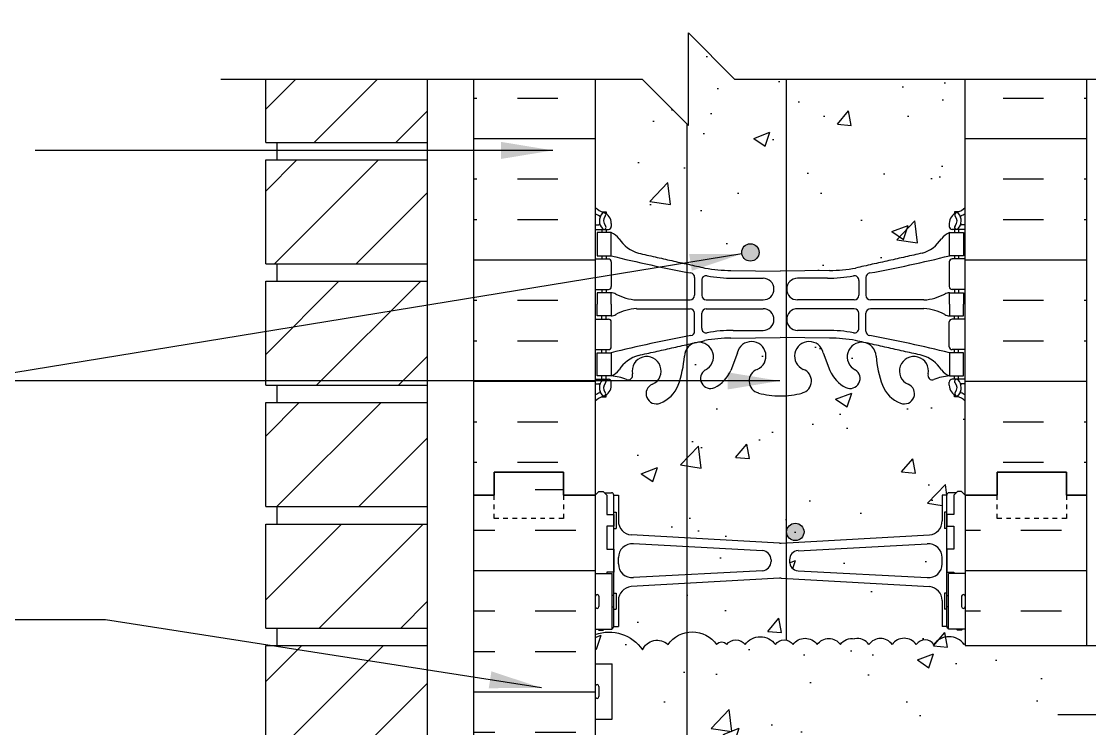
# Model space of a CAD drawing. Header units: inches. Extents: x 233.6 to 287.6, y 88.4 to 176.2.
# Drawn here: x 246.03 to 269.12, y 145.17 to 160.47 of the extents above; entities that cross this region are included whole.
import ezdxf

# ---------------------------------------------------------------- set-up
doc = ezdxf.new("R2010")
doc.units = ezdxf.units.IN
doc.header["$LTSCALE"] = 0.5
doc.header["$MEASUREMENT"] = 0
doc.linetypes.add('DASHED2', pattern=[0.375, 0.25, -0.125])
for name, color, linetype in [('HATCH', 12, 'Continuous'), ('line25', 2, 'Continuous'), ('LINE3', 3, 'Continuous'), ('LINE50', 5, 'Continuous'), ('LINE9', 9, 'Continuous'), ('TEXT', 4, 'Continuous'), ('Web_Edge', 9, 'Continuous')]:
    doc.layers.add(name, color=color, linetype=linetype)
doc.styles.add('DIM', font='romans.shx', dxfattribs={"width": 0.7})
doc.styles.get("Standard").update_dxf_attribs({"font": 'romans.shx', "height": 0.75})
doc.linetypes.add('STEEL', pattern='A,0.5,-0.2,["X",Standard,S=0.1,R=0,X=-0.1,Y=-0.05],-0.1', length=0.8)
doc.dimstyles.new('ext_12', dxfattribs={"dimscale": 12, "dimtxt": 0.09375, "dimasz": 0.09375, "dimexe": 0.09375, "dimexo": 0.0625, "dimgap": 0.0625, "dimtad": 1, "dimdec": 1, "dimzin": 2, "dimdsep": 46, "dimlunit": 4, "dimtxsty": 'DIM', "dimcen": 0.09, "dimdle": 0.09375, "dimclrt": 4, "dimadec": 0, "dimazin": 0, "dimtfac": 1, "dimtdec": 1, "dimtmove": 2, "dimatfit": 3, "dimfxl": 1, "dimfrac": 2, "dimtolj": 1, "dimtzin": 0, "dimarcsym": 0})

msp = doc.modelspace()

# ---------------------------------------------------------------- hatches: boundary and pattern name
at = {"layer": 'HATCH'}
h = msp.add_hatch(dxfattribs=at)
h.set_pattern_fill('ANSI31', color=256, scale=10, style=0)
h.set_pattern_definition([(45, (252.7992, 168.896), (-0.883883, 0.883883), [])])
h.paths.add_polyline_path([(254.812, 170.292), (251.312, 170.292), (251.312, 168.042), (254.812, 168.042)])
h.paths.add_polyline_path([(254.812, 172.917), (251.312, 172.917), (251.312, 170.667), (254.812, 170.667)])
h.paths.add_polyline_path([(254.812, 157.475), (251.312, 157.475), (251.312, 155.225), (254.812, 155.225)])
h.paths.add_polyline_path([(254.812, 154.85), (251.312, 154.85), (251.312, 152.6), (254.812, 152.6)])
h.paths.add_polyline_path([(254.812, 152.225), (251.312, 152.225), (251.312, 149.975), (254.812, 149.975)])
h.paths.add_polyline_path([(254.812, 159.221), (251.312, 159.221), (251.312, 157.85), (254.812, 157.85)])
h.paths.add_polyline_path([(254.812, 162.417), (251.312, 162.417), (251.312, 161.721), (254.812, 161.721)])
h.paths.add_polyline_path([(254.812, 165.042), (251.312, 165.042), (251.312, 162.792), (254.812, 162.792)])
h.paths.add_polyline_path([(254.812, 167.667), (252.84, 167.667), (251.312, 167.667), (251.312, 165.417), (254.812, 165.417)])
h.paths.add_polyline_path([(254.812, 149.6), (251.312, 149.6), (251.312, 147.35), (254.812, 147.35)])
h.paths.add_polyline_path([(254.812, 146.975), (251.312, 146.975), (251.312, 144.725), (254.812, 144.725)])
h.paths.add_polyline_path([(254.812, 144.35), (251.312, 144.35), (251.312, 142.1), (254.812, 142.1)])
h.paths.add_polyline_path([(254.812, 141.725), (251.312, 141.725), (251.312, 139.475), (254.812, 139.475)])
h.paths.add_polyline_path([(254.812, 139.1), (251.312, 139.1), (251.312, 136.85), (254.812, 136.85)])
h.paths.add_polyline_path([(254.812, 123.35), (251.312, 123.35), (251.312, 123.221), (254.812, 123.221)])
h.paths.add_polyline_path([(254.812, 125.975), (251.312, 125.975), (251.312, 123.725), (254.812, 123.725)])
h.paths.add_polyline_path([(254.812, 128.6), (251.312, 128.6), (251.312, 126.35), (254.812, 126.35)])
h.paths.add_polyline_path([(254.812, 131.225), (251.312, 131.225), (251.312, 128.975), (254.812, 128.975)])
h.paths.add_polyline_path([(254.812, 133.85), (251.312, 133.85), (251.312, 131.6), (254.812, 131.6)])
h.paths.add_polyline_path([(254.812, 136.475), (251.312, 136.475), (251.312, 134.225), (254.752, 134.225), (254.812, 134.285)])
h = msp.add_hatch(dxfattribs=at)
h.set_pattern_fill('AR-CONC', color=256, scale=0.5)
h.set_pattern_definition([(50, (0, 0), (3.5863, -0.31376), [0.375, -4.125]), (355, (0, 0), (-0.693757, 3.76096), [0.3, -3.3]), (100.4514, (0.299, -0.026), (2.892544, 3.4472), [0.3187, -3.50571]), (46.1842, (0, 1), (5.336207, -0.827596), [0.5625, -6.1875]), (96.6356, (0.4447, 0.931), (4.67331, 4.87059), [0.47805, -5.25857]), (351.1842, (0, 1), (4.67331, 4.87059), [0.45, -4.95]), (21, (0.5, 0.75), (2.984535, -2.013094), [0.375, -4.125]), (326, (0.5, 0.75), (1.216577, 3.62575), [0.3, -3.3]), (71.4514, (0.7487, 0.5822), (4.201112, 1.612656), [0.3187, -3.50571]), (37.5, (0, 0), (0.0607993, 1.6644693), [0, -3.26, 0, -3.35, 0, -3.3125]), (7.5, (0, 0), (1.315348, 1.972059), [0, -1.91, 0, -3.185, 0, -1.2625]), (327.5, (-1.115, 0), (2.669112, -0.1127744), [0, -1.25, 0, -3.9, 0, -5.175]), (317.5, (-1.615, 0), (2.915931, 0.500525), [0, -1.625, 0, -2.59, 0, -3.675])])
h.paths.add_polyline_path([(266.437, 143.471), (266.437, 144.971), (285.333, 144.971), (285.333, 146.971), (266.437, 146.971), (266.437, 147.023, 0.04026), (266.413, 146.993, 0.520567), (265.759, 146.993, 0.520567), (265.377, 146.993, 0.520567), (264.855, 146.993, 0.520567), (264.354, 146.993, 0.297004), (264.045, 147.118, 0.297004), (263.736, 146.993, 0.520567), (263.235, 146.993, 0.520567), (262.713, 146.993, 0.520567), (262.331, 146.993, 0.520567), (261.677, 146.993, 0.520567), (261.281, 146.993, 0.520567), (261.06, 146.993, 0.520567), (260.01, 146.993, 0.520567), (259.459, 146.876, 0.345037), (258.437, 147.21), (258.437, 146.576), (258.802, 146.576), (258.802, 145.376), (258.437, 145.376), (258.437, 144.626), (258.802, 144.626), (258.802, 143.426), (258.437, 143.426), (258.437, 142.676), (258.802, 142.676), (258.802, 141.596), (258.437, 141.596), (258.437, 140.846), (258.802, 140.846), (258.802, 139.766), (258.437, 139.766), (258.437, 139.016), (258.802, 139.016), (258.802, 137.816), (258.437, 137.816), (258.437, 137.066), (258.802, 137.066), (258.802, 136.585, -0.328601), (259.145, 136.47, -0.520567), (259.647, 136.47, -0.520567), (260.168, 136.47, -0.520567), (260.55, 136.47, -0.520567), (261.204, 136.47, -0.520567), (261.601, 136.47, -0.520567), (261.821, 136.47, -0.520567), (262.872, 136.47, -0.520567), (263.423, 136.352, -0.520567), (264.444, 136.448, -0.520567), (265.465, 136.352, -0.520567), (266.016, 136.47, -0.035013), (266.073, 136.54), (266.073, 137.066), (266.437, 137.066), (266.437, 137.471), (266.437, 138.971)])
edge = h.paths.add_edge_path()
edge.add_arc((266.091, 125.634), 0.5, 46.2109, 66.4218)
edge.add_line((266.291, 126.092), (266.201, 126.092))
edge.add_line((266.201, 126.092), (266.201, 126.134))
edge.add_arc((266.341, 126.341), 0.25, 180, 235.9442, ccw=False)
edge.add_line((266.091, 126.341), (266.091, 126.408))
edge.add_arc((266.154, 126.408), 0.0625, 90, 180, ccw=False)
edge.add_line((266.154, 126.471), (266.201, 126.471))
edge.add_line((266.201, 126.471), (266.201, 126.541))
edge.add_line((266.201, 126.541), (266.096, 126.541))
edge.add_arc((266.219, 126.883), 0.364, 214.9775, 250.3387, ccw=False)
edge.add_arc((265.296, 126.272), 0.743, 32.7919, 73.8107)
edge.add_spline(control_points=[(265.503, 126.986), (264.066, 127.307)], knot_values=[0, 0, 1, 1], degree=1, periodic=0)
edge.add_arc((263.509, 124.375), 2.984, 79.2546, 90.0995)
edge.add_line((263.504, 127.359), (262.437, 127.375))
edge.add_line((262.437, 127.375), (261.371, 127.359))
edge.add_arc((261.366, 124.375), 2.984, 89.9005, 100.7454)
edge.add_spline(control_points=[(260.809, 127.307), (259.372, 126.986)], knot_values=[0, 0, 1, 1], degree=1, periodic=0)
edge.add_arc((259.579, 126.272), 0.743, 106.1893, 147.2081)
edge.add_arc((258.656, 126.883), 0.364, 289.6613, 325.0225, ccw=False)
edge.add_line((258.778, 126.541), (258.673, 126.541))
edge.add_line((258.673, 126.541), (258.673, 126.471))
edge.add_line((258.673, 126.471), (258.721, 126.471))
edge.add_arc((258.721, 126.408), 0.0625, 0, 90, ccw=False)
edge.add_line((258.783, 126.408), (258.783, 126.341))
edge.add_arc((258.533, 126.341), 0.25, 304.0558, 360, ccw=False)
edge.add_line((258.673, 126.134), (258.673, 126.092))
edge.add_line((258.673, 126.092), (258.583, 126.092))
edge.add_arc((258.783, 125.634), 0.5, 113.5782, 133.7891)
edge.add_line((258.437, 125.995), (258.437, 123.221))
edge.add_line((258.437, 123.221), (259.437, 123.221))
edge.add_line((259.437, 123.221), (260.437, 122.221))
edge.add_line((260.437, 122.221), (260.437, 124.221))
edge.add_line((260.437, 124.221), (261.437, 123.221))
edge.add_line((261.437, 123.221), (266.437, 123.221))
edge.add_line((266.437, 123.221), (266.437, 125.995))
h.paths.add_polyline_path([(266.437, 132.221), (266.437, 133.237), (266.357, 133.157), (266.267, 133.157), (266.237, 133.187), (266.087, 133.187, -0.414214), (266.037, 133.237), (265.937, 133.237), (265.937, 133.798, 0.390098), (265.662, 134.097), (262.454, 134.281, 0.020761), (262.437, 134.281, 0.020761), (262.421, 134.281), (259.213, 134.097, 0.390098), (258.937, 133.798), (258.937, 133.237), (258.837, 133.237, -0.414214), (258.787, 133.187), (258.637, 133.187), (258.607, 133.157), (258.517, 133.157), (258.437, 133.237), (258.437, 132.221), (258.437, 130.187, 0.088416), (258.583, 130.09), (258.673, 130.09), (258.673, 130.048, -0.249069), (258.783, 129.841), (258.783, 129.773, -0.414214), (258.721, 129.711), (258.673, 129.711), (258.673, 129.641), (258.778, 129.641, 0.087457), (259.116, 129.72, -0.638777), (259.24, 129.596, 2.087231), (259.674, 129.821, -1), (259.838, 130.229, -0.21345), (260.23, 129.84, -0.068226), (260.366, 129.212, 1.753171), (260.817, 129.509, -0.940793), (261.02, 129.892, -0.173075), (261.366, 129.526), (261.509, 129.139, 1.612474), (261.94, 129.498, -0.734872), (261.963, 130.009, -0.068475), (262.437, 130.071, -0.068475), (262.912, 130.009, -0.734872), (262.935, 129.498, 1.612474), (263.366, 129.139), (263.509, 129.526, -0.173075), (263.855, 129.892, -0.940793), (264.058, 129.509, 1.753171), (264.509, 129.212, -0.068226), (264.645, 129.84, -0.21345), (265.037, 130.229, -1), (265.201, 129.821, 2.087231), (265.635, 129.596, -0.638777), (265.759, 129.72, 0.087457), (266.096, 129.641), (266.201, 129.641), (266.201, 129.711), (266.154, 129.711, -0.414214), (266.091, 129.773), (266.091, 129.841, -0.249069), (266.201, 130.048), (266.201, 130.09), (266.291, 130.09, 0.088416), (266.437, 130.187)])
h.paths.add_polyline_path([(262.054, 134.874), (259.262, 135.023, 0.438748), (258.937, 134.724), (258.937, 134.59, 0.438748), (259.262, 134.291), (262.054, 134.44, 0.390098), (262.237, 134.639), (262.237, 134.675, 0.390098)])
h.paths.add_polyline_path([(265.937, 136.077), (266.037, 136.077, -0.327813), (266.073, 136.125), (266.073, 136.54, 0.035013), (266.016, 136.47, 0.520567), (265.465, 136.352, 0.520567), (264.444, 136.448, 0.520567), (263.423, 136.352, 0.520567), (262.872, 136.47, 0.520567), (261.821, 136.47, 0.520567), (261.601, 136.47, 0.520567), (261.204, 136.47, 0.520567), (260.55, 136.47, 0.520567), (260.168, 136.47, 0.520567), (259.647, 136.47, 0.520567), (259.145, 136.47, 0.328601), (258.802, 136.585), (258.802, 136.125, -0.327813), (258.837, 136.077), (258.937, 136.077), (258.937, 135.516, 0.390098), (259.213, 135.217), (262.421, 135.033, 0.020761), (262.437, 135.033, 0.020761), (262.454, 135.033), (265.662, 135.217, 0.390098), (265.937, 135.516)])
h.paths.add_polyline_path([(265.937, 134.724, 0.438748), (265.613, 135.023), (262.821, 134.874, 0.390098), (262.637, 134.675), (262.637, 134.639, 0.390098), (262.821, 134.44), (265.613, 134.291, 0.438748), (265.937, 134.59)])
h.paths.add_polyline_path([(265.937, 147.947, 0.390098), (265.662, 148.246), (262.454, 148.43, 0.020761), (262.437, 148.43, 0.020761), (262.421, 148.43), (259.213, 148.246, 0.390098), (258.937, 147.947), (258.937, 147.386), (258.837, 147.386, -0.327813), (258.802, 147.338), (258.802, 147.326), (258.628, 147.326), (258.607, 147.306), (258.517, 147.306), (258.497, 147.326), (258.437, 147.326), (258.437, 147.21, -0.345037), (259.459, 146.876, -0.520567), (260.01, 146.993, -0.520567), (261.06, 146.993, -0.520567), (261.281, 146.993, -0.520567), (261.677, 146.993, -0.520567), (262.331, 146.993, -0.520567), (262.713, 146.993, -0.520567), (263.235, 146.993, -0.520567), (263.736, 146.993, -0.297004), (264.045, 147.118, -0.297004), (264.354, 146.993, -0.520567), (264.855, 146.993, -0.520567), (265.377, 146.993, -0.520567), (265.759, 146.993, -0.520567), (266.413, 146.993, -0.04026), (266.437, 147.023), (266.437, 147.326), (266.378, 147.326), (266.357, 147.306), (266.267, 147.306), (266.247, 147.326), (266.073, 147.326), (266.073, 147.338, -0.327813), (266.037, 147.386), (265.937, 147.386)])
h.paths.add_polyline_path([(262.237, 148.788, -0.390098), (262.054, 148.589), (259.262, 148.44, -0.438748), (258.937, 148.739), (258.937, 148.873, -0.438748), (259.262, 149.172), (262.054, 149.023, -0.390098), (262.237, 148.824)])
h.paths.add_polyline_path([(265.937, 148.739), (265.937, 148.873, 0.438748), (265.613, 149.172), (262.821, 149.023, 0.390098), (262.637, 148.824), (262.637, 148.788, 0.390098), (262.821, 148.589), (265.613, 148.44, 0.438748)])
h.paths.add_polyline_path([(265.937, 150.226), (266.037, 150.226, -0.414214), (266.087, 150.276), (266.237, 150.276), (266.267, 150.306), (266.357, 150.306), (266.437, 150.226), (266.437, 152.256, 0.088416), (266.291, 152.353), (266.201, 152.353), (266.201, 152.395, -0.249069), (266.091, 152.602), (266.091, 152.669, -0.414214), (266.154, 152.732), (266.201, 152.732), (266.201, 152.802), (266.096, 152.802, 0.087457), (265.759, 152.723, -0.638777), (265.635, 152.847, 2.087231), (265.201, 152.622, -1), (265.037, 152.213, -0.21345), (264.645, 152.603, -0.068226), (264.509, 153.23, 1.753171), (264.058, 152.934, -0.940793), (263.855, 152.551, -0.173075), (263.509, 152.917), (263.366, 153.304, 1.612474), (262.935, 152.945, -0.734872), (262.912, 152.433, -0.068475), (262.437, 152.371, -0.068475), (261.963, 152.433, -0.734872), (261.94, 152.945, 1.612474), (261.509, 153.304), (261.366, 152.917, -0.173075), (261.02, 152.551, -0.940793), (260.817, 152.934, 1.753171), (260.366, 153.23, -0.068226), (260.23, 152.603, -0.21345), (259.838, 152.213, -1), (259.674, 152.622, 2.087231), (259.24, 152.847, -0.638777), (259.116, 152.723, 0.087457), (258.778, 152.802), (258.673, 152.802), (258.673, 152.732), (258.721, 152.732, -0.414214), (258.783, 152.669), (258.783, 152.602, -0.249069), (258.673, 152.395), (258.673, 152.353), (258.583, 152.353, 0.088416), (258.437, 152.256), (258.437, 150.226), (258.517, 150.306), (258.607, 150.306), (258.637, 150.276), (258.787, 150.276, -0.414214), (258.837, 150.226), (258.937, 150.226), (258.937, 149.665, 0.390098), (259.213, 149.366), (262.421, 149.182, 0.020761), (262.437, 149.182, 0.020761), (262.454, 149.182), (265.662, 149.366, 0.390098), (265.937, 149.665)])
edge = h.paths.add_edge_path()
edge.add_line((266.437, 159.221), (261.451, 159.221))
edge.add_line((261.451, 159.221), (260.451, 160.221))
edge.add_line((260.451, 160.221), (260.451, 158.221))
edge.add_line((260.451, 158.221), (259.451, 159.221))
edge.add_line((259.451, 159.221), (258.437, 159.221))
edge.add_line((258.437, 159.221), (258.437, 156.448))
edge.add_arc((258.783, 156.809), 0.5, 226.2109, 246.4218)
edge.add_line((258.583, 156.351), (258.673, 156.351))
edge.add_line((258.673, 156.351), (258.673, 156.309))
edge.add_arc((258.533, 156.102), 0.25, 0, 55.9442, ccw=False)
edge.add_line((258.783, 156.102), (258.783, 156.034))
edge.add_arc((258.721, 156.034), 0.0625, -90, 0, ccw=False)
edge.add_line((258.721, 155.972), (258.673, 155.972))
edge.add_line((258.673, 155.972), (258.673, 155.902))
edge.add_line((258.673, 155.902), (258.778, 155.902))
edge.add_arc((258.656, 155.559), 0.364, 34.9775, 70.3387, ccw=False)
edge.add_arc((259.579, 156.171), 0.743, 212.7919, 253.8107)
edge.add_spline(control_points=[(259.372, 155.457), (260.809, 155.136)], knot_values=[0, 0, 1, 1], degree=1, periodic=0)
edge.add_arc((261.366, 158.068), 2.984, 259.2546, 270.0995)
edge.add_line((261.371, 155.084), (262.437, 155.068))
edge.add_line((262.437, 155.068), (263.504, 155.084))
edge.add_arc((263.509, 158.068), 2.984, 269.9005, 280.7454)
edge.add_spline(control_points=[(264.066, 155.136), (265.503, 155.457)], knot_values=[0, 0, 1, 1], degree=1, periodic=0)
edge.add_arc((265.296, 156.171), 0.743, 286.1893, 327.2081)
edge.add_arc((266.219, 155.559), 0.364, 109.6613, 145.0225, ccw=False)
edge.add_line((266.096, 155.902), (266.201, 155.902))
edge.add_line((266.201, 155.902), (266.201, 155.972))
edge.add_line((266.201, 155.972), (266.154, 155.972))
edge.add_arc((266.154, 156.034), 0.0625, 180, 270, ccw=False)
edge.add_line((266.091, 156.034), (266.091, 156.102))
edge.add_arc((266.341, 156.102), 0.25, 124.0558, 180, ccw=False)
edge.add_line((266.201, 156.309), (266.201, 156.351))
edge.add_line((266.201, 156.351), (266.291, 156.351))
edge.add_arc((266.091, 156.809), 0.5, 293.5782, 313.7891)
edge.add_line((266.437, 156.448), (266.437, 159.221))
edge = h.paths.add_edge_path()
edge.add_arc((266.091, 164.638), 0.5, 46.2109, 66.4218)
edge.add_line((266.291, 165.096), (266.201, 165.096))
edge.add_line((266.201, 165.096), (266.201, 165.138))
edge.add_arc((266.341, 165.345), 0.25, 180, 235.9442, ccw=False)
edge.add_line((266.091, 165.345), (266.091, 165.412))
edge.add_arc((266.154, 165.412), 0.0625, 90, 180, ccw=False)
edge.add_line((266.154, 165.475), (266.201, 165.475))
edge.add_line((266.201, 165.475), (266.201, 165.545))
edge.add_line((266.201, 165.545), (266.096, 165.545))
edge.add_arc((266.219, 165.888), 0.364, 214.9775, 250.3387, ccw=False)
edge.add_arc((265.296, 165.276), 0.743, 32.7919, 73.8107)
edge.add_spline(control_points=[(265.503, 165.99), (264.066, 166.311)], knot_values=[0, 0, 1, 1], degree=1, periodic=0)
edge.add_arc((263.509, 163.379), 2.984, 79.2546, 90.0995)
edge.add_line((263.504, 166.363), (262.437, 166.379))
edge.add_line((262.437, 166.379), (261.371, 166.363))
edge.add_arc((261.366, 163.379), 2.984, 89.9005, 100.7454)
edge.add_spline(control_points=[(260.809, 166.311), (259.372, 165.99)], knot_values=[0, 0, 1, 1], degree=1, periodic=0)
edge.add_arc((259.579, 165.276), 0.743, 106.1893, 147.2081)
edge.add_arc((258.656, 165.888), 0.364, 289.6613, 325.0225, ccw=False)
edge.add_line((258.778, 165.545), (258.673, 165.545))
edge.add_line((258.673, 165.545), (258.673, 165.475))
edge.add_line((258.673, 165.475), (258.721, 165.475))
edge.add_arc((258.721, 165.412), 0.0625, 0, 90, ccw=False)
edge.add_line((258.783, 165.412), (258.783, 165.345))
edge.add_arc((258.533, 165.345), 0.25, 304.0558, 360, ccw=False)
edge.add_line((258.673, 165.138), (258.673, 165.096))
edge.add_line((258.673, 165.096), (258.583, 165.096))
edge.add_arc((258.783, 164.638), 0.5, 113.5782, 133.7891)
edge.add_line((258.437, 164.999), (258.437, 161.721))
edge.add_line((258.437, 161.721), (259.451, 161.721))
edge.add_line((259.451, 161.721), (260.451, 160.721))
edge.add_line((260.451, 160.721), (260.451, 162.721))
edge.add_line((260.451, 162.721), (261.451, 161.721))
edge.add_line((261.451, 161.721), (266.437, 161.721))
edge.add_line((266.437, 161.721), (266.437, 164.999))
h.paths.add_polyline_path([(266.437, 169.819, 0.259173), (265.986, 169.599, 0.520567), (265.486, 169.599, 0.520567), (265.099, 169.599, 0.336749), (264.437, 169.705, 0.336749), (263.776, 169.599, 0.520567), (263.389, 169.599, 0.520567), (262.889, 169.599, 0.520567), (262.042, 169.599, 0.520567), (261.76, 169.599, 0.520567), (260.865, 169.599, 0.520567), (260.126, 169.599, 0.520567), (259.433, 169.599, 0.520567), (259.212, 169.599, 0.321585), (258.437, 169.625), (258.437, 169.191, 0.088416), (258.583, 169.094), (258.673, 169.094), (258.673, 169.052, -0.249069), (258.783, 168.845), (258.783, 168.777, -0.414214), (258.721, 168.715), (258.673, 168.715), (258.673, 168.645), (258.778, 168.645, 0.087457), (259.116, 168.724, -0.638777), (259.24, 168.6, 2.087231), (259.674, 168.825, -1), (259.838, 169.234, -0.21345), (260.23, 168.844, -0.068226), (260.366, 168.216, 1.753171), (260.817, 168.513, -0.940793), (261.02, 168.896, -0.173075), (261.366, 168.53), (261.509, 168.143, 1.612474), (261.94, 168.502, -0.734872), (261.963, 169.013, -0.068475), (262.437, 169.076, -0.068475), (262.912, 169.013, -0.734872), (262.935, 168.502, 1.612474), (263.366, 168.143), (263.509, 168.53, -0.173075), (263.855, 168.896, -0.940793), (264.058, 168.513, 1.753171), (264.509, 168.216, -0.068226), (264.645, 168.844, -0.21345), (265.037, 169.234, -1), (265.201, 168.825, 2.087231), (265.635, 168.6, -0.638777), (265.759, 168.724, 0.087457), (266.096, 168.645), (266.201, 168.645), (266.201, 168.715), (266.154, 168.715, -0.414214), (266.091, 168.777), (266.091, 168.845, -0.249069), (266.201, 169.052), (266.201, 169.094), (266.291, 169.094, 0.088416), (266.437, 169.191)])
h = msp.add_hatch(dxfattribs=at)
h.set_pattern_fill('INSUL', color=256, scale=7, style=0)
h.set_pattern_definition([(0, (267.254, 155.311), (0, 2.625), []), (0, (267.254, 156.186), (0, 2.625), [0.875, -0.875]), (0, (267.254, 157.061), (0, 2.625), [0.875, -0.875])])
h.paths.add_polyline_path([(269.062, 159.221), (266.437, 159.221), (266.437, 150.221), (267.125, 150.221), (267.125, 150.721), (268.625, 150.721), (268.625, 150.221), (269.062, 150.221)])
h.paths.add_polyline_path([(258.437, 159.221), (255.812, 159.221), (255.812, 150.221), (256.25, 150.221), (256.25, 150.721), (257.75, 150.721), (257.75, 150.221), (258.433, 150.221), (258.437, 150.226)])
h = msp.add_hatch(dxfattribs=at)
h.set_pattern_fill('INSUL', color=256, scale=7, style=0)
h.set_pattern_definition([(0, (267.6392, 148.593), (0, 2.625), []), (0, (267.6392, 149.468), (0, 2.625), [0.875, -0.875]), (0, (267.6392, 150.343), (0, 2.625), [0.875, -0.875])])
h.paths.add_polyline_path([(267.125, 149.721), (267.125, 150.221), (266.437, 150.221), (266.437, 146.971), (269.062, 146.971), (269.062, 150.221), (268.625, 150.221), (268.625, 149.721)])
h.paths.add_polyline_path([(266.437, 132.221), (267.125, 132.221), (267.125, 132.721), (268.625, 132.721), (268.625, 132.221), (269.062, 132.221), (269.062, 137.471), (266.437, 137.471)])
h.paths.add_polyline_path([(255.812, 132.221), (256.25, 132.221), (256.25, 132.721), (257.75, 132.721), (257.75, 132.221), (258.437, 132.221), (258.437, 150.221), (257.75, 150.221), (257.75, 150.721), (256.25, 150.721), (256.25, 150.221), (255.812, 150.221)])
at = {"layer": 'LINE3'}
for points in [[(261.978, 155.473, 1), (261.603, 155.473, 1)], [(262.95, 149.429, 1), (262.575, 149.429, 1)]]:
    msp.add_hatch(color=256, dxfattribs=at).paths.add_polyline_path(points)

# ---------------------------------------------------------------- linework, layer by layer
at = {"layer": 'HATCH'}
for points in [[(258.437, 147.21, -0.345037), (259.459, 146.876, -0.520567), (260.01, 146.993, -0.520567), (261.06, 146.993, -0.520567), (261.281, 146.993, -0.520567), (261.677, 146.993, -0.520567), (262.331, 146.993, -0.520567), (262.713, 146.993, -0.520567), (263.235, 146.993, -0.520567), (263.736, 146.993, -0.297004), (264.045, 147.118)], [(266.437, 147.023, 0.04026), (266.413, 146.993, 0.520567), (265.759, 146.993, 0.520567), (265.377, 146.993, 0.520567), (264.855, 146.993, 0.520567), (264.354, 146.993, 0.297004), (264.045, 147.118)]]:
    msp.add_lwpolyline(points, format="xyb", dxfattribs=at)
at = {"layer": 'line25'}
for p, q in [((251.312, 157.85), (251.312, 159.221)), ((254.812, 131.475), (254.812, 159.221)), ((258.437, 159.221), (258.437, 150.221)), ((266.437, 150.221), (266.437, 159.221)), ((251.312, 157.85), (254.812, 157.85)), ((251.562, 157.475), (251.562, 157.85)), ((251.312, 157.475), (254.812, 157.475)), ((251.312, 155.225), (251.312, 157.475)), ((251.312, 155.225), (254.812, 155.225)), ((251.562, 154.85), (251.562, 155.225)), ((251.312, 154.85), (254.812, 154.85)), ((251.312, 152.6), (251.312, 154.85)), ((251.312, 152.6), (254.812, 152.6)), ((251.562, 152.225), (251.562, 152.6)), ((251.312, 152.225), (254.812, 152.225)), ((251.312, 149.975), (251.312, 152.225)), ((258.437, 150.221), (258.437, 132.221)), ((266.437, 150.221), (266.437, 146.971)), ((251.312, 149.975), (254.812, 149.975)), ((251.562, 149.6), (251.562, 149.975)), ((251.312, 149.6), (254.812, 149.6)), ((251.312, 147.35), (251.312, 149.6)), ((258.437, 148.526), (258.802, 148.526)), ((258.802, 147.326), (258.802, 148.526)), ((266.437, 148.526), (266.073, 148.526)), ((266.073, 147.326), (266.073, 148.526)), ((251.312, 147.35), (254.812, 147.35)), ((251.562, 146.975), (251.562, 147.35)), ((258.437, 147.326), (258.802, 147.326)), ((266.437, 147.326), (266.073, 147.326)), ((251.312, 146.975), (254.812, 146.975)), ((251.312, 144.725), (251.312, 146.975)), ((266.437, 146.971), (285.333, 146.971)), ((258.437, 146.576), (258.802, 146.576)), ((258.802, 145.376), (258.802, 146.576)), ((258.437, 145.376), (258.802, 145.376))]:
    msp.add_line(p, q, dxfattribs=at)
at = {"layer": 'LINE3'}
for p, q in [((262.566, 159.221), (262.566, 147.089)), ((260.414, 158.258), (260.414, 122.245))]:
    msp.add_line(p, q, dxfattribs=at)
at = {"layer": 'LINE3', "linetype": 'STEEL'}
msp.add_line((285.333, 145.471), (268.437, 145.471), dxfattribs=at)
at = {"layer": 'LINE3'}
for centre in [(261.791, 155.473), (262.762, 149.429)]:
    msp.add_circle(centre, 0.188, dxfattribs=at)
at = {"layer": 'LINE50'}
for p, q in [((255.812, 150.221), (255.812, 159.221)), ((269.062, 150.221), (269.062, 159.221)), ((255.812, 132.221), (255.812, 150.221)), ((269.062, 146.971), (269.062, 150.221))]:
    msp.add_line(p, q, dxfattribs=at)
for points in [[(255.812, 150.221), (256.25, 150.221), (256.25, 150.721), (257.75, 150.721), (257.75, 150.221), (258.437, 150.221)], [(258.437, 150.221), (257.75, 150.221), (257.75, 150.721), (256.25, 150.721), (256.25, 150.221), (255.812, 150.221)], [(269.062, 150.221), (268.625, 150.221), (268.625, 150.721), (267.125, 150.721), (267.125, 150.221), (266.437, 150.221)], [(266.437, 150.221), (267.125, 150.221), (267.125, 150.721), (268.625, 150.721), (268.625, 150.221), (269.062, 150.221)]]:
    msp.add_lwpolyline(points, dxfattribs=at)
at = {"layer": 'LINE9'}
for p, q in [((260.451, 158.221), (260.451, 160.221)), ((261.451, 159.221), (260.451, 160.221)), ((250.34, 159.221), (259.451, 159.221)), ((259.451, 159.221), (260.451, 158.221)), ((261.451, 159.221), (270.562, 159.221)), ((258.437, 150.226), (258.517, 150.306)), ((258.517, 150.306), (258.607, 150.306)), ((258.687, 150.226), (258.607, 150.306)), ((258.637, 150.276), (258.787, 150.276)), ((258.687, 150.276), (258.787, 150.276)), ((258.687, 150.226), (258.687, 149.806)), ((258.837, 150.226), (258.937, 150.226)), ((258.837, 147.386), (258.837, 150.226)), ((258.837, 150.206), (258.837, 150.206)), ((258.937, 150.226), (258.937, 149.665)), ((265.937, 150.226), (265.937, 149.665)), ((266.037, 150.226), (265.937, 150.226)), ((266.037, 147.386), (266.037, 150.226)), ((266.037, 150.206), (266.037, 150.206)), ((266.187, 150.276), (266.087, 150.276)), ((266.237, 150.276), (266.087, 150.276)), ((266.187, 150.226), (266.267, 150.306)), ((266.187, 150.226), (266.187, 149.806)), ((266.357, 150.306), (266.267, 150.306)), ((266.437, 150.226), (266.357, 150.306)), ((258.837, 149.856), (258.887, 149.856)), ((258.887, 149.856), (258.887, 149.506)), ((266.037, 149.856), (265.987, 149.856)), ((265.987, 149.856), (265.987, 149.506)), ((258.687, 149.556), (258.687, 149.056)), ((258.837, 149.506), (258.887, 149.506)), ((266.037, 149.506), (265.987, 149.506)), ((266.187, 149.556), (266.187, 149.056)), ((262.421, 149.182), (259.213, 149.366)), ((262.454, 149.182), (265.662, 149.366)), ((262.054, 149.023), (259.262, 149.172)), ((262.821, 149.023), (265.613, 149.172)), ((258.937, 148.739), (258.937, 148.873)), ((262.237, 148.824), (262.237, 148.788)), ((262.637, 148.824), (262.637, 148.788)), ((265.937, 148.739), (265.937, 148.873)), ((258.687, 148.556), (258.687, 148.526)), ((262.054, 148.589), (259.262, 148.44)), ((262.821, 148.589), (265.613, 148.44)), ((266.187, 148.556), (266.187, 148.526)), ((262.421, 148.43), (259.213, 148.246)), ((262.454, 148.43), (265.662, 148.246)), ((258.437, 148.036), (258.437, 147.816)), ((258.477, 148.076), (258.477, 148.076)), ((258.517, 148.036), (258.517, 147.816)), ((258.837, 148.106), (258.887, 148.106)), ((258.887, 148.106), (258.887, 147.756)), ((265.987, 148.106), (265.987, 147.756)), ((266.037, 148.106), (265.987, 148.106)), ((266.357, 148.036), (266.357, 147.816)), ((266.397, 148.076), (266.397, 148.076)), ((266.437, 148.036), (266.437, 147.816)), ((258.437, 147.981), (258.437, 147.981)), ((258.437, 147.871), (258.437, 147.871)), ((258.937, 147.947), (258.937, 147.386)), ((265.937, 147.947), (265.937, 147.386)), ((266.357, 147.981), (266.357, 147.981)), ((266.357, 147.871), (266.357, 147.871)), ((258.477, 147.776), (258.477, 147.776)), ((258.837, 147.756), (258.887, 147.756)), ((266.037, 147.756), (265.987, 147.756)), ((266.397, 147.776), (266.397, 147.776)), ((258.837, 147.386), (258.937, 147.386)), ((266.037, 147.386), (265.937, 147.386)), ((258.497, 147.326), (258.517, 147.306)), ((258.517, 147.306), (258.607, 147.306)), ((258.628, 147.326), (258.607, 147.306)), ((266.247, 147.326), (266.267, 147.306)), ((266.357, 147.306), (266.267, 147.306)), ((266.378, 147.326), (266.357, 147.306)), ((258.437, 146.086), (258.437, 145.866)), ((258.437, 146.031), (258.437, 146.031)), ((258.477, 146.126), (258.477, 146.126)), ((258.517, 146.086), (258.517, 145.866)), ((258.437, 145.921), (258.437, 145.921)), ((258.477, 145.826), (258.477, 145.826))]:
    msp.add_line(p, q, dxfattribs=at)
at = {"layer": 'LINE9', "linetype": 'DASHED2', "ltscale": 0.15}
for points in [[(257.75, 150.221), (257.75, 150.221), (257.75, 149.721), (256.25, 149.721), (256.25, 150.221), (256.25, 150.221)], [(268.625, 150.221), (268.625, 150.221), (268.625, 149.721), (267.125, 149.721), (267.125, 150.221), (267.125, 150.221)]]:
    msp.add_lwpolyline(points, dxfattribs=at)
at = {"layer": 'LINE9'}
for points in [[(258.687, 149.806), (258.837, 149.806), (258.837, 149.556), (258.687, 149.556)], [(266.187, 149.806), (266.037, 149.806), (266.037, 149.556), (266.187, 149.556)], [(258.687, 149.056), (258.687, 149.056), (258.837, 149.056), (258.837, 148.556), (258.687, 148.556)], [(266.187, 149.056), (266.187, 149.056), (266.037, 149.056), (266.037, 148.556), (266.187, 148.556)], [(258.802, 147.806), (258.837, 147.806), (258.837, 148.056), (258.802, 148.056)], [(266.073, 147.806), (266.037, 147.806), (266.037, 148.056), (266.073, 148.056)]]:
    msp.add_lwpolyline(points, dxfattribs=at)
for centre, radius, start, end in [((258.787, 150.226), 0.05, 0, 90), ((266.087, 150.226), 0.05, 90, 180), ((259.237, 149.665), 0.3, 180, 265.2426), ((265.637, 149.665), 0.3, 274.7574, 0), ((259.237, 148.873), 0.3, 85.2426, 180), ((262.037, 148.824), 0.2, 0, 85.2426), ((262.437, 149.382), 0.2, 265.2426, 270), ((262.437, 149.382), 0.2, 270, 274.7574), ((262.837, 148.824), 0.2, 94.7574, 180), ((265.637, 148.873), 0.3, 0, 94.7574), ((259.237, 148.739), 0.3, 180, 274.7574), ((262.037, 148.788), 0.2, 274.7574, 0), ((262.837, 148.788), 0.2, 180, 265.2426), ((265.637, 148.739), 0.3, 265.2426, 0), ((262.437, 148.23), 0.2, 90, 94.7574), ((262.437, 148.23), 0.2, 85.2426, 90), ((258.477, 148.036), 0.04, 90, 180), ((258.477, 148.036), 0.04, 0, 90), ((259.237, 147.947), 0.3, 94.7574, 180), ((265.637, 147.947), 0.3, 0, 85.2426), ((266.397, 148.036), 0.04, 90, 180), ((266.397, 148.036), 0.04, 0, 90), ((258.477, 147.816), 0.04, 180, 270), ((258.477, 147.816), 0.04, 270, 0), ((266.397, 147.816), 0.04, 180, 270), ((266.397, 147.816), 0.04, 270, 0), ((258.787, 147.386), 0.05, 287.4007, 0), ((266.087, 147.386), 0.05, 180, 252.5993), ((258.477, 146.086), 0.04, 90, 180), ((258.477, 146.086), 0.04, 0, 90), ((258.477, 145.866), 0.04, 180, 270), ((258.477, 145.866), 0.04, 270, 0)]:
    msp.add_arc(centre, radius, start, end, dxfattribs=at)
at = {"layer": 'Web_Edge'}
for p, q in [((258.583, 156.351), (258.673, 156.351)), ((258.673, 156.351), (258.673, 156.309)), ((266.291, 156.351), (266.201, 156.351)), ((266.201, 156.351), (266.201, 156.309)), ((258.437, 156.072), (258.515, 156.072)), ((258.437, 155.972), (258.721, 155.972)), ((258.583, 155.972), (258.583, 155.902)), ((258.673, 155.972), (258.673, 155.902)), ((258.783, 156.102), (258.783, 156.034)), ((266.091, 156.102), (266.091, 156.034)), ((266.437, 155.972), (266.154, 155.972)), ((266.201, 155.972), (266.201, 155.902)), ((266.291, 155.972), (266.291, 155.902)), ((266.437, 156.072), (266.36, 156.072)), ((258.437, 155.332), (258.721, 155.332)), ((258.583, 155.402), (258.583, 155.332)), ((258.673, 155.402), (258.673, 155.332)), ((258.783, 155.269), (258.783, 154.734)), ((266.091, 155.269), (266.091, 154.734)), ((266.437, 155.332), (266.154, 155.332)), ((266.201, 155.402), (266.201, 155.332)), ((266.291, 155.402), (266.291, 155.332)), ((261.371, 155.084), (262.437, 155.068)), ((263.504, 155.084), (262.437, 155.068)), ((260.586, 154.932), (260.586, 154.547)), ((260.738, 154.87), (260.738, 154.547)), ((261.418, 154.916), (262.065, 154.916)), ((263.457, 154.916), (262.81, 154.916)), ((264.137, 154.87), (264.137, 154.547)), ((264.289, 154.932), (264.289, 154.547)), ((258.437, 154.672), (258.721, 154.672)), ((258.583, 154.672), (258.583, 154.602)), ((258.673, 154.672), (258.673, 154.602)), ((266.437, 154.672), (266.154, 154.672)), ((266.201, 154.672), (266.201, 154.602)), ((266.291, 154.672), (266.291, 154.602)), ((259.331, 154.447), (260.486, 154.447)), ((260.838, 154.447), (262.065, 154.447)), ((264.037, 154.447), (262.81, 154.447)), ((265.544, 154.447), (264.389, 154.447)), ((258.583, 154.032), (258.583, 154.102)), ((258.673, 154.032), (258.673, 154.102)), ((259.331, 154.257), (260.486, 154.257)), ((260.586, 153.772), (260.586, 154.157)), ((260.738, 153.834), (260.738, 154.157)), ((260.838, 154.257), (262.065, 154.257)), ((264.037, 154.257), (262.81, 154.257)), ((264.137, 153.834), (264.137, 154.157)), ((264.289, 153.772), (264.289, 154.157)), ((265.544, 154.257), (264.389, 154.257)), ((266.201, 154.032), (266.201, 154.102)), ((266.291, 154.032), (266.291, 154.102)), ((258.437, 154.032), (258.721, 154.032)), ((258.783, 153.434), (258.783, 153.969)), ((266.091, 153.434), (266.091, 153.969)), ((266.437, 154.032), (266.154, 154.032)), ((261.371, 153.62), (262.437, 153.636)), ((261.418, 153.788), (262.065, 153.788)), ((263.504, 153.62), (262.437, 153.636)), ((263.457, 153.788), (262.81, 153.788)), ((258.437, 153.372), (258.721, 153.372)), ((258.583, 153.302), (258.583, 153.372)), ((258.673, 153.302), (258.673, 153.372)), ((266.437, 153.372), (266.154, 153.372)), ((266.201, 153.302), (266.201, 153.372)), ((266.291, 153.302), (266.291, 153.372)), ((261.509, 153.304), (261.366, 152.917)), ((263.366, 153.304), (263.509, 152.917)), ((258.437, 152.732), (258.721, 152.732)), ((258.583, 152.732), (258.583, 152.802)), ((258.673, 152.732), (258.673, 152.802)), ((258.783, 152.602), (258.783, 152.669)), ((266.091, 152.602), (266.091, 152.669)), ((266.437, 152.732), (266.154, 152.732)), ((266.201, 152.732), (266.201, 152.802)), ((266.291, 152.732), (266.291, 152.802)), ((258.437, 152.632), (258.515, 152.632)), ((266.437, 152.632), (266.36, 152.632)), ((258.583, 152.353), (258.673, 152.353)), ((258.673, 152.353), (258.673, 152.395)), ((266.201, 152.353), (266.201, 152.395)), ((266.291, 152.353), (266.201, 152.353))]:
    msp.add_line(p, q, dxfattribs=at)
for points in [[(258.478, 155.402), (258.778, 155.402), (258.778, 155.902), (258.478, 155.902)], [(266.396, 155.402), (266.096, 155.402), (266.096, 155.902), (266.396, 155.902)], [(258.478, 153.302), (258.778, 153.302), (258.778, 152.802), (258.478, 152.802)], [(266.396, 153.302), (266.096, 153.302), (266.096, 152.802), (266.396, 152.802)]]:
    msp.add_lwpolyline(points, close=True, dxfattribs=at)
for points in [[(258.778, 154.352), (258.778, 154.602), (258.478, 154.602), (258.478, 154.352)], [(266.096, 154.352), (266.096, 154.602), (266.396, 154.602), (266.396, 154.352)], [(258.778, 154.352), (258.778, 154.102), (258.478, 154.102), (258.478, 154.352)], [(266.096, 154.352), (266.096, 154.102), (266.396, 154.102), (266.396, 154.352)]]:
    msp.add_lwpolyline(points, dxfattribs=at)
for centre, radius, start, end in [((258.783, 156.809), 0.5, 226.2109, 250.5288), ((266.091, 156.809), 0.5, 289.4712, 313.7891), ((258.783, 156.809), 0.6, 234.7832, 245.0748), ((258.777, 156.157), 0.25, 140.1145, 222.4609), ((258.521, 156.246), 0.021, 343.464, 63.9957), ((258.619, 156.287), 0.045, 321.448, 139.1879), ((258.533, 156.102), 0.25, 0, 70.5288), ((258.777, 156.157), 0.16, 140.0001, 222.4609), ((266.341, 156.102), 0.25, 109.4712, 180), ((266.256, 156.287), 0.045, 40.8121, 218.552), ((266.098, 156.157), 0.16, 317.5391, 39.9999), ((266.098, 156.157), 0.25, 317.5391, 39.8855), ((266.354, 156.246), 0.021, 116.0043, 196.536), ((266.091, 156.809), 0.6, 294.9252, 305.2168), ((258.516, 156.092), 0.0196, 269.4032, 15.4901), ((258.626, 156.018), 0.045, 222.4609, 42.4609), ((258.721, 156.034), 0.0625, 270, 0), ((258.656, 155.559), 0.364, 34.9775, 70.3387), ((266.219, 155.559), 0.364, 109.6613, 145.0225), ((266.154, 156.034), 0.0625, 180, 270), ((266.249, 156.018), 0.045, 137.5391, 317.5391), ((266.359, 156.092), 0.0196, 164.5099, 270.5968), ((259.579, 156.171), 0.743, 212.7919, 253.8107), ((265.296, 156.171), 0.743, 286.1893, 327.2081), ((258.721, 155.269), 0.0625, 0, 90), ((265.587, 182.822), 28.253, 256.0552, 259.6343), ((259.288, 182.822), 28.253, 280.3657, 283.9448), ((266.154, 155.269), 0.0625, 90, 180), ((260.486, 154.932), 0.1, 360, 79.6343), ((260.838, 154.87), 0.1, 79.2546, 180), ((261.366, 158.068), 2.984, 259.2546, 270.0995), ((261.413, 157.9), 2.984, 259.2546, 270.0995), ((263.462, 157.9), 2.984, 269.9005, 280.7454), ((263.509, 158.068), 2.984, 269.9005, 280.7454), ((264.037, 154.87), 0.1, 0, 100.7454), ((264.389, 154.932), 0.1, 100.3657, 180), ((258.721, 154.734), 0.0625, 270, 0), ((262.065, 154.682), 0.234, 270, 90), ((262.81, 154.682), 0.234, 90, 270), ((266.154, 154.734), 0.0625, 180, 270), ((258.774, 154.383), 0.219, 60.4937, 88.92), ((259.416, 155.603), 1.16, 242.5844, 265.8032), ((260.486, 154.547), 0.1, 270.0388, 360), ((260.838, 154.547), 0.1, 180, 270), ((264.037, 154.547), 0.1, 270, 0), ((264.389, 154.547), 0.1, 180, 269.9612), ((265.459, 155.603), 1.16, 274.1968, 297.4156), ((266.101, 154.383), 0.219, 91.08, 119.5063), ((258.774, 154.321), 0.219, 271.08, 299.5063), ((259.416, 153.101), 1.16, 94.1968, 117.4156), ((260.486, 154.157), 0.1, 0, 89.9612), ((260.838, 154.157), 0.1, 90, 180), ((262.065, 154.022), 0.234, 270, 90), ((262.81, 154.022), 0.234, 90, 270), ((264.037, 154.157), 0.1, 0, 90), ((264.389, 154.157), 0.1, 90.0388, 180), ((265.459, 153.101), 1.16, 62.5844, 85.8032), ((266.101, 154.321), 0.219, 240.4937, 268.92), ((258.721, 153.969), 0.0625, 0, 90), ((260.838, 153.834), 0.1, 180, 280.7454), ((264.037, 153.834), 0.1, 259.2546, 0), ((266.154, 153.969), 0.0625, 90, 180), ((265.587, 125.882), 28.253, 100.3657, 103.9448), ((260.486, 153.772), 0.1, 280.3657, 0), ((261.366, 150.636), 2.984, 89.9005, 100.7454), ((261.413, 150.804), 2.984, 89.9005, 100.7454), ((263.462, 150.804), 2.984, 79.2546, 90.0995), ((263.509, 150.636), 2.984, 79.2546, 90.0995), ((264.389, 153.772), 0.1, 180, 259.6343), ((259.288, 125.882), 28.253, 76.0552, 79.6343), ((258.721, 153.434), 0.0625, 270, 0), ((260.679, 153.216), 0.314, 296.0652, 177.2643), ((261.814, 153.231), 0.314, 293.8084, 166.5854), ((263.061, 153.231), 0.314, 13.4146, 246.1916), ((264.196, 153.216), 0.314, 2.7357, 243.9348), ((266.154, 153.434), 0.0625, 180, 270), ((259.579, 152.533), 0.743, 106.1893, 147.2081), ((259.548, 152.909), 0.314, 293.8084, 191.4114), ((258.008, 153.411), 2.365, 339.9985, 355.6105), ((266.867, 153.411), 2.365, 184.3895, 200.0015), ((265.327, 152.909), 0.314, 348.5886, 246.1916), ((265.296, 152.533), 0.743, 32.7919, 73.8107), ((258.656, 153.145), 0.364, 289.6613, 325.0225), ((260.93, 152.748), 0.217, 121.463, 294.4736), ((260.679, 153.219), 0.75, 297.0295, 336.3062), ((262.032, 152.693), 0.268, 109.9662, 255.2108), ((262.843, 152.693), 0.268, 284.7892, 70.0338), ((264.196, 153.219), 0.75, 203.6938, 242.9705), ((263.945, 152.748), 0.217, 245.5264, 58.537), ((266.219, 153.145), 0.364, 214.9775, 250.3387), ((258.777, 152.547), 0.25, 137.5391, 219.8855), ((258.626, 152.686), 0.045, 317.5391, 137.5391), ((258.777, 152.547), 0.16, 137.5391, 219.9999), ((258.721, 152.669), 0.0625, 360, 90), ((258.724, 151.806), 0.997, 66.8533, 86.8462), ((259.149, 152.814), 0.0968, 249.5669, 19.8449), ((265.726, 152.814), 0.0968, 160.1551, 290.4331), ((266.151, 151.806), 0.997, 93.1538, 113.1467), ((266.154, 152.669), 0.0625, 90, 180), ((266.249, 152.686), 0.045, 42.4609, 222.4609), ((266.098, 152.547), 0.16, 320.0001, 42.4609), ((266.098, 152.547), 0.25, 320.1145, 42.4609), ((258.783, 151.895), 0.6, 114.9252, 125.2168), ((258.516, 152.612), 0.0196, 344.5099, 90.5968), ((258.521, 152.458), 0.021, 296.0043, 16.536), ((258.619, 152.417), 0.045, 220.8121, 38.552), ((258.533, 152.602), 0.25, 289.4712, 360), ((259.756, 152.418), 0.22, 111.8037, 291.8037), ((259.599, 152.846), 0.677, 290.6803, 338.8761), ((262.426, 154.125), 1.754, 254.7082, 270.3771), ((262.449, 154.125), 1.754, 269.6229, 285.2918), ((265.276, 152.846), 0.677, 201.1239, 249.3197), ((265.119, 152.418), 0.22, 248.1963, 68.1963), ((266.341, 152.602), 0.25, 180, 250.5288), ((266.256, 152.417), 0.045, 141.448, 319.1879), ((266.354, 152.458), 0.021, 163.464, 243.9957), ((266.359, 152.612), 0.0196, 89.4032, 195.4901), ((266.091, 151.895), 0.6, 54.7832, 65.0748), ((258.783, 151.895), 0.5, 109.4712, 133.7891), ((266.091, 151.895), 0.5, 46.2109, 70.5288)]:
    msp.add_arc(centre, radius, start, end, dxfattribs=at)
for points in [[(259.372, 155.457), (260.809, 155.136)], [(265.503, 155.457), (264.066, 155.136)], [(259.372, 153.247), (260.809, 153.568)], [(265.503, 153.247), (264.066, 153.568)]]:
    msp.add_open_spline(points, degree=1, dxfattribs=at)

# ---------------------------------------------------------------- leaders
at = {"layer": 'TEXT'}
for points in [[(257.523, 157.68), (246.328, 157.68)], [(261.606, 155.442), (244.81, 152.695), (240.795, 152.695)], [(262.426, 152.695), (244.81, 152.695)], [(257.275, 146.057), (247.852, 147.527), (245.269, 147.527)]]:
    msp.add_leader(points, dimstyle='ext_12', override={"dimgap": 0.0625, "dimtad": 0}, dxfattribs=at)

doc.saveas('drawing.dxf')
